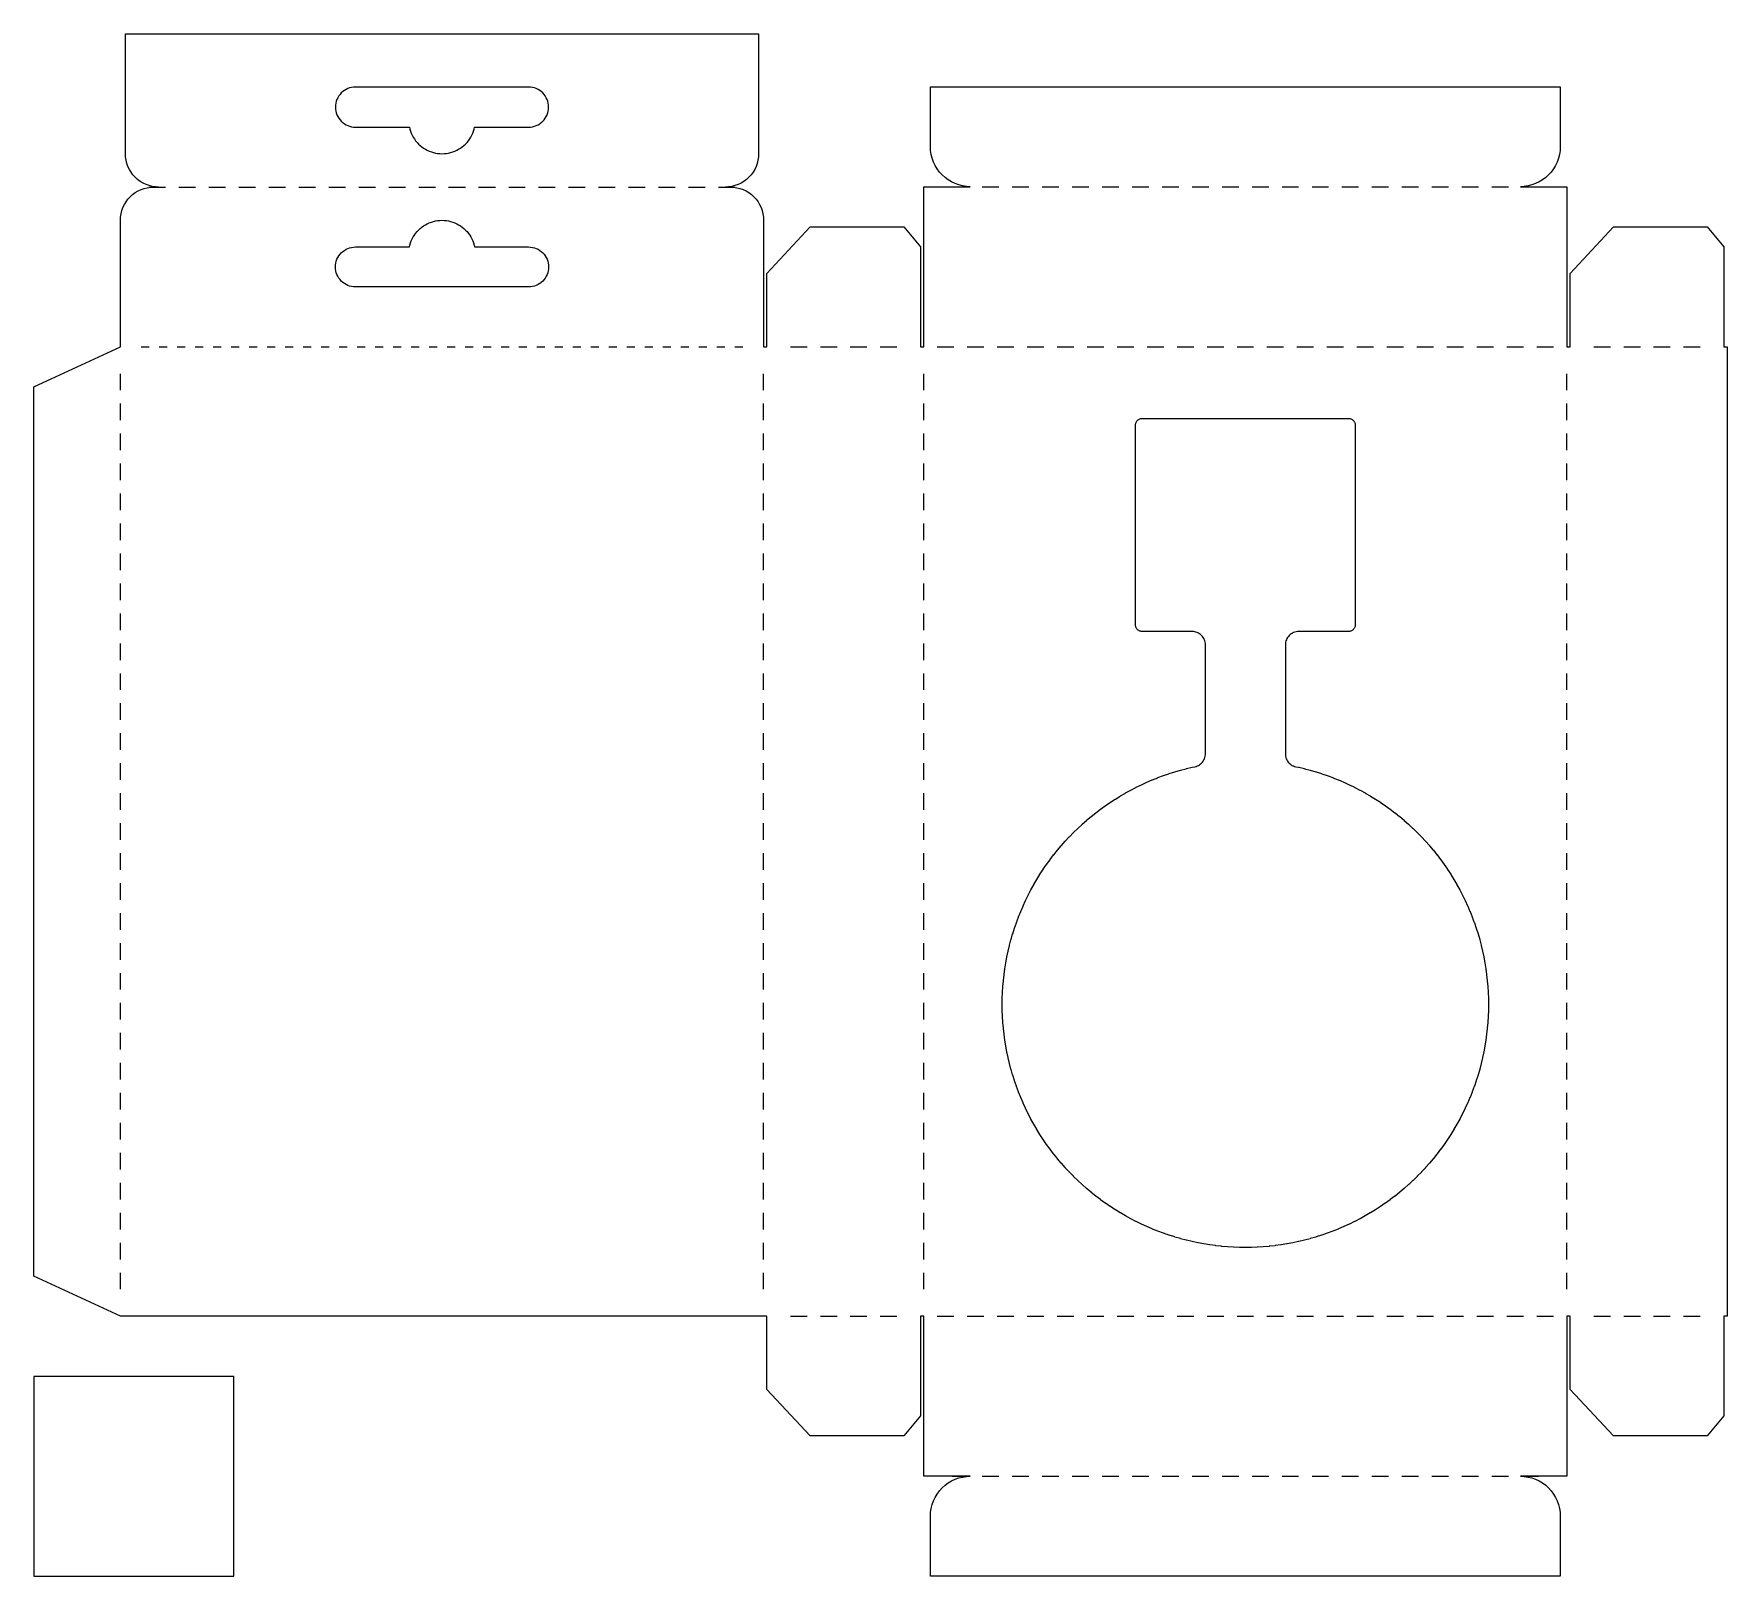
# Model space of a CAD drawing. Extents: x 0 to 254, y 0 to 578.
# Drawn here: x 0 to 254.2, y 0 to 231.6 of the extents above; entities that cross this region are included whole.
import ezdxf

# ---------------------------------------------------------------- set-up
doc = ezdxf.new("R2010")
doc.units = 0
for name, color, linetype in [('FALZ_BERG_PERFO', 1, 'Continuous'), ('FALZ_TAL_PERFO', 1, 'Continuous'), ('KONTROLLE_30MM', 7, 'Continuous'), ('SCHNEIDEN', 1, 'Continuous')]:
    doc.layers.add(name, color=color, linetype=linetype)

msp = doc.modelspace()

# ---------------------------------------------------------------- linework, layer by layer
at = {"layer": 'FALZ_BERG_PERFO', "color": 1}
for points in [[(17.27, 208.6), (19.77, 208.6)], [(21.77, 208.6), (24.27, 208.6)], [(26.27, 208.6), (28.77, 208.6)], [(30.77, 208.6), (33.27, 208.6)], [(35.27, 208.6), (37.78, 208.6)], [(39.77, 208.6), (42.28, 208.6)], [(44.27, 208.6), (46.77, 208.6)], [(48.77, 208.6), (51.27, 208.6)], [(53.27, 208.6), (55.77, 208.6)], [(57.77, 208.6), (60.27, 208.6)], [(62.27, 208.6), (64.78, 208.6)], [(66.77, 208.6), (69.28, 208.6)], [(71.28, 208.6), (73.78, 208.6)], [(75.78, 208.6), (78.28, 208.6)], [(80.28, 208.6), (82.78, 208.6)], [(84.78, 208.6), (87.28, 208.6)], [(89.28, 208.6), (91.78, 208.6)], [(93.78, 208.6), (96.28, 208.6)], [(98.28, 208.6), (100.78, 208.6)], [(102.78, 208.6), (105.28, 208.6)], [(137.88, 208.65), (140.38, 208.65)], [(142.38, 208.65), (144.88, 208.65)], [(146.88, 208.65), (149.38, 208.65)], [(151.38, 208.65), (153.88, 208.65)], [(155.88, 208.65), (158.38, 208.65)], [(160.38, 208.65), (162.88, 208.65)], [(164.88, 208.65), (167.38, 208.65)], [(169.38, 208.65), (171.88, 208.65)], [(173.88, 208.65), (176.38, 208.65)], [(178.38, 208.65), (180.88, 208.65)], [(182.88, 208.65), (185.38, 208.65)], [(187.38, 208.65), (189.87, 208.65)], [(191.88, 208.65), (194.38, 208.65)], [(196.38, 208.65), (198.88, 208.65)], [(200.88, 208.65), (203.38, 208.65)], [(205.38, 208.65), (207.88, 208.65)], [(209.88, 208.65), (212.38, 208.65)], [(214.38, 208.65), (216.88, 208.65)], [(218.88, 208.65), (221.38, 208.65)], [(223.38, 208.65), (225.88, 208.65)], [(113.57, 184.6), (116.07, 184.6)], [(118.07, 184.6), (120.57, 184.6)], [(122.57, 184.6), (125.07, 184.6)], [(127.07, 184.6), (129.57, 184.6)], [(135.62, 184.6), (138.12, 184.6)], [(140.12, 184.6), (142.62, 184.6)], [(144.62, 184.6), (147.12, 184.6)], [(149.12, 184.6), (151.62, 184.6)], [(153.62, 184.6), (156.12, 184.6)], [(158.12, 184.6), (160.62, 184.6)], [(162.62, 184.6), (165.12, 184.6)], [(167.12, 184.6), (169.62, 184.6)], [(171.62, 184.6), (174.12, 184.6)], [(176.12, 184.6), (178.62, 184.6)], [(180.62, 184.6), (183.12, 184.6)], [(185.12, 184.6), (187.62, 184.6)], [(189.62, 184.6), (192.12, 184.6)], [(194.12, 184.6), (196.62, 184.6)], [(198.62, 184.6), (201.12, 184.6)], [(203.12, 184.6), (205.62, 184.6)], [(207.62, 184.6), (210.12, 184.6)], [(212.12, 184.6), (214.62, 184.6)], [(216.62, 184.6), (219.12, 184.6)], [(221.12, 184.6), (223.62, 184.6)], [(225.62, 184.6), (228.12, 184.6)], [(234.17, 184.6), (236.67, 184.6)], [(238.67, 184.6), (241.17, 184.6)], [(243.17, 184.6), (245.67, 184.6)], [(247.67, 184.6), (250.17, 184.6)], [(13, 178.07), (13, 180.57)], [(109.55, 178.07), (109.55, 180.57)], [(133.6, 178.07), (133.6, 180.57)], [(230.15, 178.07), (230.15, 180.57)], [(13, 173.57), (13, 176.07)], [(109.55, 173.57), (109.55, 176.07)], [(133.6, 173.57), (133.6, 176.07)], [(230.15, 173.57), (230.15, 176.07)], [(13, 169.07), (13, 171.57)], [(109.55, 169.07), (109.55, 171.57)], [(133.6, 169.07), (133.6, 171.57)], [(230.15, 169.07), (230.15, 171.57)], [(13, 164.57), (13, 167.07)], [(109.55, 164.57), (109.55, 167.07)], [(133.6, 164.57), (133.6, 167.07)], [(230.15, 164.57), (230.15, 167.07)], [(13, 160.07), (13, 162.57)], [(109.55, 160.07), (109.55, 162.57)], [(133.6, 160.07), (133.6, 162.57)], [(230.15, 160.07), (230.15, 162.57)], [(13, 155.57), (13, 158.07)], [(109.55, 155.57), (109.55, 158.07)], [(133.6, 155.57), (133.6, 158.07)], [(230.15, 155.57), (230.15, 158.07)], [(13, 151.07), (13, 153.57)], [(109.55, 151.07), (109.55, 153.57)], [(133.6, 151.07), (133.6, 153.57)], [(230.15, 151.07), (230.15, 153.57)], [(13, 146.57), (13, 149.07)], [(109.55, 146.57), (109.55, 149.07)], [(133.6, 146.57), (133.6, 149.07)], [(230.15, 146.57), (230.15, 149.07)], [(13, 142.07), (13, 144.57)], [(109.55, 142.07), (109.55, 144.57)], [(133.6, 142.07), (133.6, 144.57)], [(230.15, 142.07), (230.15, 144.57)], [(13, 137.57), (13, 140.07)], [(109.55, 137.57), (109.55, 140.07)], [(133.6, 137.57), (133.6, 140.07)], [(230.15, 137.57), (230.15, 140.07)], [(13, 133.07), (13, 135.57)], [(109.55, 133.07), (109.55, 135.57)], [(133.6, 133.07), (133.6, 135.57)], [(230.15, 133.07), (230.15, 135.57)], [(13, 128.57), (13, 131.07)], [(109.55, 128.57), (109.55, 131.07)], [(133.6, 128.57), (133.6, 131.07)], [(230.15, 128.57), (230.15, 131.07)], [(13, 124.07), (13, 126.57)], [(109.55, 124.07), (109.55, 126.57)], [(133.6, 124.07), (133.6, 126.57)], [(230.15, 124.07), (230.15, 126.57)], [(13, 119.57), (13, 122.07)], [(109.55, 119.57), (109.55, 122.07)], [(133.6, 119.57), (133.6, 122.07)], [(230.15, 119.57), (230.15, 122.07)], [(13, 115.07), (13, 117.57)], [(109.55, 115.07), (109.55, 117.57)], [(133.6, 115.07), (133.6, 117.57)], [(230.15, 115.07), (230.15, 117.57)], [(13, 110.57), (13, 113.07)], [(109.55, 110.57), (109.55, 113.07)], [(133.6, 110.57), (133.6, 113.07)], [(230.15, 110.57), (230.15, 113.07)], [(13, 106.07), (13, 108.57)], [(109.55, 106.07), (109.55, 108.57)], [(133.6, 106.07), (133.6, 108.57)], [(230.15, 106.07), (230.15, 108.57)], [(13, 101.57), (13, 104.07)], [(109.55, 101.57), (109.55, 104.07)], [(133.6, 101.57), (133.6, 104.07)], [(230.15, 101.57), (230.15, 104.07)], [(13, 97.07), (13, 99.57)], [(109.55, 97.07), (109.55, 99.57)], [(133.6, 97.07), (133.6, 99.57)], [(230.15, 97.07), (230.15, 99.57)], [(13, 92.57), (13, 95.07)], [(109.55, 92.57), (109.55, 95.07)], [(133.6, 92.57), (133.6, 95.07)], [(230.15, 92.57), (230.15, 95.07)], [(13, 88.07), (13, 90.57)], [(109.55, 88.07), (109.55, 90.57)], [(133.6, 88.07), (133.6, 90.57)], [(230.15, 88.07), (230.15, 90.57)], [(13, 83.57), (13, 86.07)], [(109.55, 83.57), (109.55, 86.07)], [(133.6, 83.57), (133.6, 86.07)], [(230.15, 83.57), (230.15, 86.07)], [(13, 79.07), (13, 81.57)], [(109.55, 79.07), (109.55, 81.57)], [(133.6, 79.07), (133.6, 81.57)], [(230.15, 79.07), (230.15, 81.57)], [(13, 74.57), (13, 77.07)], [(109.55, 74.57), (109.55, 77.07)], [(133.6, 74.57), (133.6, 77.07)], [(230.15, 74.57), (230.15, 77.07)], [(13, 70.07), (13, 72.57)], [(109.55, 70.07), (109.55, 72.57)], [(133.6, 70.07), (133.6, 72.57)], [(230.15, 70.07), (230.15, 72.57)], [(13, 65.57), (13, 68.07)], [(109.55, 65.57), (109.55, 68.07)], [(133.6, 65.57), (133.6, 68.07)], [(230.15, 65.57), (230.15, 68.07)], [(13, 61.07), (13, 63.57)], [(109.55, 61.07), (109.55, 63.57)], [(133.6, 61.07), (133.6, 63.57)], [(230.15, 61.07), (230.15, 63.57)], [(13, 56.57), (13, 59.07)], [(109.55, 56.57), (109.55, 59.07)], [(133.6, 56.57), (133.6, 59.07)], [(230.15, 56.57), (230.15, 59.07)], [(13, 52.07), (13, 54.57)], [(109.55, 52.07), (109.55, 54.57)], [(133.6, 52.07), (133.6, 54.57)], [(230.15, 52.07), (230.15, 54.57)], [(13, 47.57), (13, 50.07)], [(109.55, 47.57), (109.55, 50.07)], [(133.6, 47.57), (133.6, 50.07)], [(230.15, 47.57), (230.15, 50.07)], [(13, 43.07), (13, 45.57)], [(109.55, 43.07), (109.55, 45.57)], [(133.6, 43.07), (133.6, 45.57)], [(230.15, 43.07), (230.15, 45.57)], [(113.57, 39.05), (116.07, 39.05)], [(118.07, 39.05), (120.57, 39.05)], [(122.57, 39.05), (125.07, 39.05)], [(127.07, 39.05), (129.57, 39.05)], [(135.62, 39.05), (138.12, 39.05)], [(140.12, 39.05), (142.62, 39.05)], [(144.62, 39.05), (147.12, 39.05)], [(149.12, 39.05), (151.62, 39.05)], [(153.62, 39.05), (156.12, 39.05)], [(158.12, 39.05), (160.62, 39.05)], [(162.62, 39.05), (165.12, 39.05)], [(167.12, 39.05), (169.62, 39.05)], [(171.62, 39.05), (174.12, 39.05)], [(176.12, 39.05), (178.62, 39.05)], [(180.62, 39.05), (183.12, 39.05)], [(185.12, 39.05), (187.62, 39.05)], [(189.62, 39.05), (192.12, 39.05)], [(194.12, 39.05), (196.62, 39.05)], [(198.62, 39.05), (201.12, 39.05)], [(203.12, 39.05), (205.62, 39.05)], [(207.62, 39.05), (210.12, 39.05)], [(212.12, 39.05), (214.62, 39.05)], [(216.62, 39.05), (219.12, 39.05)], [(221.12, 39.05), (223.62, 39.05)], [(225.62, 39.05), (228.12, 39.05)], [(234.17, 39.05), (236.67, 39.05)], [(238.67, 39.05), (241.17, 39.05)], [(243.17, 39.05), (245.67, 39.05)], [(247.67, 39.05), (250.17, 39.05)], [(137.88, 15), (140.38, 15)], [(142.38, 15), (144.88, 15)], [(146.88, 15), (149.38, 15)], [(151.38, 15), (153.88, 15)], [(155.88, 15), (158.38, 15)], [(160.38, 15), (162.88, 15)], [(164.88, 15), (167.38, 15)], [(169.38, 15), (171.88, 15)], [(173.88, 15), (176.38, 15)], [(178.38, 15), (180.88, 15)], [(182.88, 15), (185.38, 15)], [(187.38, 15), (189.87, 15)], [(191.88, 15), (194.38, 15)], [(196.38, 15), (198.88, 15)], [(200.88, 15), (203.38, 15)], [(205.38, 15), (207.88, 15)], [(209.88, 15), (212.38, 15)], [(214.38, 15), (216.88, 15)], [(218.88, 15), (221.38, 15)], [(223.38, 15), (225.88, 15)]]:
    msp.add_lwpolyline(points, dxfattribs=at)
at = {"layer": 'FALZ_TAL_PERFO', "color": 1}
for points in [[(16.12, 184.6), (17.32, 184.6)], [(18.82, 184.6), (20.02, 184.6)], [(21.52, 184.6), (22.73, 184.6)], [(24.23, 184.6), (25.43, 184.6)], [(26.93, 184.6), (28.12, 184.6)], [(29.62, 184.6), (30.82, 184.6)], [(32.33, 184.6), (33.52, 184.6)], [(35.02, 184.6), (36.22, 184.6)], [(37.72, 184.6), (38.92, 184.6)], [(40.42, 184.6), (41.62, 184.6)], [(43.12, 184.6), (44.32, 184.6)], [(45.82, 184.6), (47.02, 184.6)], [(48.52, 184.6), (49.73, 184.6)], [(51.23, 184.6), (52.43, 184.6)], [(53.93, 184.6), (55.13, 184.6)], [(56.63, 184.6), (57.83, 184.6)], [(59.33, 184.6), (60.53, 184.6)], [(62.03, 184.6), (63.23, 184.6)], [(64.73, 184.6), (65.93, 184.6)], [(67.43, 184.6), (68.63, 184.6)], [(70.13, 184.6), (71.33, 184.6)], [(72.83, 184.6), (74.03, 184.6)], [(75.53, 184.6), (76.73, 184.6)], [(78.23, 184.6), (79.43, 184.6)], [(80.93, 184.6), (82.13, 184.6)], [(83.63, 184.6), (84.83, 184.6)], [(86.33, 184.6), (87.53, 184.6)], [(89.03, 184.6), (90.23, 184.6)], [(91.73, 184.6), (92.93, 184.6)], [(94.43, 184.6), (95.63, 184.6)], [(97.13, 184.6), (98.33, 184.6)], [(99.83, 184.6), (101.03, 184.6)], [(102.53, 184.6), (103.73, 184.6)], [(105.23, 184.6), (106.43, 184.6)]]:
    msp.add_lwpolyline(points, dxfattribs=at)
at = {"layer": 'KONTROLLE_30MM', "color": 7}
msp.add_lwpolyline([(30, 0), (30, 30), (0, 30), (0, 0)], close=True, dxfattribs=at)
at = {"layer": 'SCHNEIDEN', "color": 1}
for points in [[(0, 45.05), (0, 45.05), (0, 178.6), (0, 178.6), (0, 178.6), (13, 184.6), (13, 184.6), (13, 184.6), (13, 184.6), (13, 184.6), (13, 184.6), (13, 184.6), (13, 184.6), (13, 184.6), (13, 184.6), (13, 184.6), (13, 184.6), (13, 184.6), (13, 203.6), (13, 203.6), (13.02, 204.09), (13.02, 204.09), (13.1, 204.58), (13.1, 204.58), (13.22, 205.05), (13.22, 205.05), (13.38, 205.51), (13.38, 205.51), (13.59, 205.96), (13.59, 205.96), (13.84, 206.38), (13.84, 206.38), (14.13, 206.77), (14.13, 206.77), (14.46, 207.14), (14.46, 207.14), (14.83, 207.47), (14.83, 207.47), (15.22, 207.76), (15.22, 207.76), (15.64, 208.01), (15.64, 208.01), (16.09, 208.22), (16.09, 208.22), (16.55, 208.38), (16.55, 208.38), (17.02, 208.5), (17.02, 208.5), (17.51, 208.58), (17.51, 208.58), (18, 208.6), (18, 208.6), (18.71, 208.6), (18.71, 208.6), (18.71, 208.6), (18.71, 208.6), (18.71, 208.6), (18.71, 208.6), (18.71, 208.6), (18.71, 208.6), (18.71, 208.6), (18.71, 208.6), (18.71, 208.6), (18.71, 208.6), (18.71, 208.6), (18.71, 208.6), (18.71, 208.6), (18.71, 208.6), (18.71, 208.6), (18.71, 208.6), (18.71, 208.6), (18.71, 208.6), (18.71, 208.6), (18.71, 208.6), (18.71, 208.6), (18.71, 208.6), (18.71, 208.6), (18.71, 208.6), (18.71, 208.6), (18.71, 208.6), (18.71, 208.6), (18.71, 208.6), (18.71, 208.6), (18.71, 208.6), (18.71, 208.6), (18.26, 208.62), (18.26, 208.62), (17.77, 208.7), (17.77, 208.7), (17.3, 208.82), (17.3, 208.82), (16.84, 208.98), (16.84, 208.98), (16.39, 209.19), (16.39, 209.19), (15.97, 209.44), (15.97, 209.44), (15.58, 209.73), (15.58, 209.73), (15.21, 210.06), (15.21, 210.06), (14.88, 210.43), (14.88, 210.43), (14.59, 210.82), (14.59, 210.82), (14.34, 211.24), (14.34, 211.24), (14.13, 211.69), (14.13, 211.69), (13.97, 212.15), (13.97, 212.15), (13.85, 212.62), (13.85, 212.62), (13.77, 213.11), (13.77, 213.11), (13.75, 213.6), (13.75, 213.6), (13.75, 231.6), (13.75, 231.6), (13.75, 231.6), (108.8, 231.6), (108.8, 231.6), (108.8, 231.6), (108.8, 213.6), (108.8, 213.6), (108.78, 213.11), (108.78, 213.11), (108.7, 212.62), (108.7, 212.62), (108.58, 212.15), (108.58, 212.15), (108.42, 211.69), (108.42, 211.69), (108.21, 211.24), (108.21, 211.24), (107.96, 210.82), (107.96, 210.82), (107.67, 210.43), (107.67, 210.43), (107.34, 210.06), (107.34, 210.06), (106.97, 209.73), (106.97, 209.73), (106.58, 209.44), (106.58, 209.44), (106.16, 209.19), (106.16, 209.19), (105.71, 208.98), (105.71, 208.98), (105.25, 208.82), (105.25, 208.82), (104.78, 208.7), (104.78, 208.7), (104.29, 208.62), (104.29, 208.62), (103.84, 208.6), (103.84, 208.6), (103.84, 208.6), (103.84, 208.6), (103.84, 208.6), (103.84, 208.6), (103.84, 208.6), (103.84, 208.6), (103.84, 208.6), (103.84, 208.6), (103.84, 208.6), (103.84, 208.6), (103.84, 208.6), (103.84, 208.6), (103.84, 208.6), (103.84, 208.6), (103.84, 208.6), (103.84, 208.6), (103.84, 208.6), (103.84, 208.6), (103.84, 208.6), (103.84, 208.6), (103.84, 208.6), (103.84, 208.6), (103.84, 208.6), (103.84, 208.6), (103.84, 208.6), (103.84, 208.6), (103.84, 208.6), (103.84, 208.6), (103.84, 208.6), (103.84, 208.6), (103.84, 208.6), (104.55, 208.6), (104.55, 208.6), (105.04, 208.58), (105.04, 208.58), (105.53, 208.5), (105.53, 208.5), (106, 208.38), (106, 208.38), (106.46, 208.22), (106.46, 208.22), (106.91, 208.01), (106.91, 208.01), (107.33, 207.76), (107.33, 207.76), (107.72, 207.47), (107.72, 207.47), (108.09, 207.14), (108.09, 207.14), (108.42, 206.77), (108.42, 206.77), (108.71, 206.38), (108.71, 206.38), (108.96, 205.96), (108.96, 205.96), (109.17, 205.51), (109.17, 205.51), (109.33, 205.05), (109.33, 205.05), (109.45, 204.58), (109.45, 204.58), (109.53, 204.09), (109.53, 204.09), (109.55, 203.6), (109.55, 203.6), (109.55, 184.6), (109.55, 184.6), (109.55, 184.6), (109.55, 184.6), (109.55, 184.6), (109.55, 184.6), (109.55, 184.6), (109.55, 184.6), (109.55, 184.6), (109.55, 184.6), (109.55, 184.6), (109.55, 184.6), (109.55, 184.6), (109.55, 184.6), (109.55, 184.6), (109.55, 184.6), (109.55, 184.6), (110.05, 184.6), (110.05, 184.6), (110.05, 184.6), (110.05, 184.6), (110.05, 184.6), (110.05, 184.6), (110.05, 184.6), (110.05, 184.6), (110.05, 184.6), (110.05, 184.6), (110.05, 184.6), (110.05, 184.6), (110.05, 184.6), (110.05, 184.6), (110.05, 184.6), (110.05, 184.6), (110.05, 184.6), (110.05, 195.6), (110.05, 195.6), (110.05, 195.6), (116.55, 202.6), (116.55, 202.6), (116.55, 202.6), (130.6, 202.6), (130.6, 202.6), (130.6, 202.6), (133.1, 199.6), (133.1, 199.6), (133.1, 199.6), (133.1, 184.6), (133.1, 184.6), (133.1, 184.6), (133.1, 184.6), (133.1, 184.6), (133.1, 184.6), (133.1, 184.6), (133.1, 184.6), (133.1, 184.6), (133.1, 184.6), (133.1, 184.6), (133.1, 184.6), (133.1, 184.6), (133.1, 184.6), (133.1, 184.6), (133.1, 184.6), (133.1, 184.6), (133.6, 184.6), (133.6, 184.6), (133.6, 184.6), (133.6, 184.6), (133.6, 184.6), (133.6, 184.6), (133.6, 184.6), (133.6, 184.6), (133.6, 184.6), (133.6, 184.6), (133.6, 184.6), (133.6, 184.6), (133.6, 184.6), (133.6, 184.6), (133.6, 184.6), (133.6, 184.6), (133.6, 184.6), (133.6, 208.65), (133.6, 208.65), (133.6, 208.65), (140.56, 208.65), (140.56, 208.65), (140.56, 208.65), (140.56, 208.65), (140.56, 208.65), (140.56, 208.65), (140.56, 208.65), (140.56, 208.65), (140.56, 208.65), (140.56, 208.65), (140.56, 208.65), (140.56, 208.65), (140.56, 208.65), (140.56, 208.65), (140.56, 208.65), (140.56, 208.65), (140.56, 208.65), (140.56, 208.65), (140.56, 208.65), (140.56, 208.65), (140.56, 208.65), (140.56, 208.65), (140.56, 208.65), (140.56, 208.65), (140.56, 208.65), (140.56, 208.65), (140.56, 208.65), (140.56, 208.65), (140.56, 208.65), (140.56, 208.65), (140.56, 208.65), (140.56, 208.65), (140.56, 208.65), (140.01, 208.68), (140.01, 208.68), (139.43, 208.77), (139.43, 208.77), (138.86, 208.91), (138.86, 208.91), (138.3, 209.11), (138.3, 209.11), (137.77, 209.36), (137.77, 209.36), (137.27, 209.66), (137.27, 209.66), (136.79, 210.01), (136.79, 210.01), (136.36, 210.41), (136.36, 210.41), (135.96, 210.84), (135.96, 210.84), (135.61, 211.32), (135.61, 211.32), (135.31, 211.82), (135.31, 211.82), (135.06, 212.35), (135.06, 212.35), (134.86, 212.91), (134.86, 212.91), (134.72, 213.48), (134.72, 213.48), (134.63, 214.06), (134.63, 214.06), (134.6, 214.65), (134.6, 214.65), (134.6, 223.65), (134.6, 223.65), (134.6, 223.65), (229.15, 223.65), (229.15, 223.65), (229.15, 223.65), (229.15, 214.65), (229.15, 214.65), (229.12, 214.06), (229.12, 214.06), (229.03, 213.48), (229.03, 213.48), (228.89, 212.91), (228.89, 212.91), (228.69, 212.35), (228.69, 212.35), (228.44, 211.82), (228.44, 211.82), (228.14, 211.32), (228.14, 211.32), (227.79, 210.84), (227.79, 210.84), (227.39, 210.41), (227.39, 210.41), (226.96, 210.01), (226.96, 210.01), (226.48, 209.66), (226.48, 209.66), (225.98, 209.36), (225.98, 209.36), (225.45, 209.11), (225.45, 209.11), (224.89, 208.91), (224.89, 208.91), (224.32, 208.77), (224.32, 208.77), (223.74, 208.68), (223.74, 208.68), (223.19, 208.65), (223.19, 208.65), (223.19, 208.65), (223.19, 208.65), (223.19, 208.65), (223.19, 208.65), (223.19, 208.65), (223.19, 208.65), (223.19, 208.65), (223.19, 208.65), (223.19, 208.65), (223.19, 208.65), (223.19, 208.65), (223.19, 208.65), (223.19, 208.65), (223.19, 208.65), (223.19, 208.65), (223.19, 208.65), (223.19, 208.65), (223.19, 208.65), (223.19, 208.65), (223.19, 208.65), (223.19, 208.65), (223.19, 208.65), (223.19, 208.65), (223.19, 208.65), (223.19, 208.65), (223.19, 208.65), (223.19, 208.65), (223.19, 208.65), (223.19, 208.65), (223.19, 208.65), (223.19, 208.65), (230.15, 208.65), (230.15, 208.65), (230.15, 208.65), (230.15, 184.6), (230.15, 184.6), (230.15, 184.6), (230.15, 184.6), (230.15, 184.6), (230.15, 184.6), (230.15, 184.6), (230.15, 184.6), (230.15, 184.6), (230.15, 184.6), (230.15, 184.6), (230.15, 184.6), (230.15, 184.6), (230.15, 184.6), (230.15, 184.6), (230.15, 184.6), (230.15, 184.6), (230.65, 184.6), (230.65, 184.6), (230.65, 184.6), (230.65, 184.6), (230.65, 184.6), (230.65, 184.6), (230.65, 184.6), (230.65, 184.6), (230.65, 184.6), (230.65, 184.6), (230.65, 184.6), (230.65, 184.6), (230.65, 184.6), (230.65, 184.6), (230.65, 184.6), (230.65, 184.6), (230.65, 184.6), (230.65, 195.6), (230.65, 195.6), (230.65, 195.6), (237.15, 202.6), (237.15, 202.6), (237.15, 202.6), (251.2, 202.6), (251.2, 202.6), (251.2, 202.6), (253.7, 199.6), (253.7, 199.6), (253.7, 199.6), (253.7, 184.6), (253.7, 184.6), (253.7, 184.6), (253.7, 184.6), (253.7, 184.6), (253.7, 184.6), (253.7, 184.6), (253.7, 184.6), (253.7, 184.6), (253.7, 184.6), (253.7, 184.6), (253.7, 184.6), (253.7, 184.6), (253.7, 184.6), (253.7, 184.6), (253.7, 184.6), (253.7, 184.6), (254.2, 184.6), (254.2, 184.6), (254.2, 184.6), (254.2, 39.05), (254.2, 39.05), (254.2, 39.05), (253.7, 39.05), (253.7, 39.05), (253.7, 39.05), (253.7, 39.05), (253.7, 39.05), (253.7, 39.05), (253.7, 39.05), (253.7, 39.05), (253.7, 39.05), (253.7, 39.05), (253.7, 39.05), (253.7, 39.05), (253.7, 39.05), (253.7, 39.05), (253.7, 39.05), (253.7, 39.05), (253.7, 39.05), (253.7, 24.05), (253.7, 24.05), (253.7, 24.05), (251.2, 21.05), (251.2, 21.05), (251.2, 21.05), (237.15, 21.05), (237.15, 21.05), (237.15, 21.05), (230.65, 28.05), (230.65, 28.05), (230.65, 28.05), (230.65, 39.05), (230.65, 39.05), (230.65, 39.05), (230.65, 39.05), (230.65, 39.05), (230.65, 39.05), (230.65, 39.05), (230.65, 39.05), (230.65, 39.05), (230.65, 39.05), (230.65, 39.05), (230.65, 39.05), (230.65, 39.05), (230.65, 39.05), (230.65, 39.05), (230.65, 39.05), (230.65, 39.05), (230.15, 39.05), (230.15, 39.05), (230.15, 39.05), (230.15, 39.05), (230.15, 39.05), (230.15, 39.05), (230.15, 39.05), (230.15, 39.05), (230.15, 39.05), (230.15, 39.05), (230.15, 39.05), (230.15, 39.05), (230.15, 39.05), (230.15, 39.05), (230.15, 39.05), (230.15, 39.05), (230.15, 39.05), (230.15, 15), (230.15, 15), (230.15, 15), (223.19, 15), (223.19, 15), (223.19, 15), (223.19, 15), (223.19, 15), (223.19, 15), (223.19, 15), (223.19, 15), (223.19, 15), (223.19, 15), (223.19, 15), (223.19, 15), (223.19, 15), (223.19, 15), (223.19, 15), (223.19, 15), (223.19, 15), (223.19, 15), (223.19, 15), (223.19, 15), (223.19, 15), (223.19, 15), (223.19, 15), (223.19, 15), (223.19, 15), (223.19, 15), (223.19, 15), (223.19, 15), (223.19, 15), (223.19, 15), (223.19, 15), (223.19, 15), (223.19, 15), (223.74, 14.97), (223.74, 14.97), (224.32, 14.88), (224.32, 14.88), (224.89, 14.74), (224.89, 14.74), (225.45, 14.54), (225.45, 14.54), (225.98, 14.29), (225.98, 14.29), (226.48, 13.99), (226.48, 13.99), (226.96, 13.64), (226.96, 13.64), (227.39, 13.24), (227.39, 13.24), (227.79, 12.81), (227.79, 12.81), (228.14, 12.33), (228.14, 12.33), (228.44, 11.83), (228.44, 11.83), (228.69, 11.3), (228.69, 11.3), (228.89, 10.74), (228.89, 10.74), (229.03, 10.17), (229.03, 10.17), (229.12, 9.59), (229.12, 9.59), (229.15, 9), (229.15, 9), (229.15, 0), (229.15, 0), (229.15, 0), (134.6, 0), (134.6, 0), (134.6, 0), (134.6, 9), (134.6, 9), (134.63, 9.59), (134.63, 9.59), (134.72, 10.17), (134.72, 10.17), (134.86, 10.74), (134.86, 10.74), (135.06, 11.3), (135.06, 11.3), (135.31, 11.83), (135.31, 11.83), (135.61, 12.33), (135.61, 12.33), (135.96, 12.81), (135.96, 12.81), (136.36, 13.24), (136.36, 13.24), (136.79, 13.64), (136.79, 13.64), (137.27, 13.99), (137.27, 13.99), (137.77, 14.29), (137.77, 14.29), (138.3, 14.54), (138.3, 14.54), (138.86, 14.74), (138.86, 14.74), (139.43, 14.88), (139.43, 14.88), (140.01, 14.97), (140.01, 14.97), (140.56, 15), (140.56, 15), (140.56, 15), (140.56, 15), (140.56, 15), (140.56, 15), (140.56, 15), (140.56, 15), (140.56, 15), (140.56, 15), (140.56, 15), (140.56, 15), (140.56, 15), (140.56, 15), (140.56, 15), (140.56, 15), (140.56, 15), (140.56, 15), (140.56, 15), (140.56, 15), (140.56, 15), (140.56, 15), (140.56, 15), (140.56, 15), (140.56, 15), (140.56, 15), (140.56, 15), (140.56, 15), (140.56, 15), (140.56, 15), (140.56, 15), (140.56, 15), (140.56, 15), (133.6, 15), (133.6, 15), (133.6, 15), (133.6, 39.05), (133.6, 39.05), (133.6, 39.05), (133.6, 39.05), (133.6, 39.05), (133.6, 39.05), (133.6, 39.05), (133.6, 39.05), (133.6, 39.05), (133.6, 39.05), (133.6, 39.05), (133.6, 39.05), (133.6, 39.05), (133.6, 39.05), (133.6, 39.05), (133.6, 39.05), (133.6, 39.05), (133.1, 39.05), (133.1, 39.05), (133.1, 39.05), (133.1, 39.05), (133.1, 39.05), (133.1, 39.05), (133.1, 39.05), (133.1, 39.05), (133.1, 39.05), (133.1, 39.05), (133.1, 39.05), (133.1, 39.05), (133.1, 39.05), (133.1, 39.05), (133.1, 39.05), (133.1, 39.05), (133.1, 39.05), (133.1, 24.05), (133.1, 24.05), (133.1, 24.05), (130.6, 21.05), (130.6, 21.05), (130.6, 21.05), (116.55, 21.05), (116.55, 21.05), (116.55, 21.05), (110.05, 28.05), (110.05, 28.05), (110.05, 28.05), (110.05, 39.05), (110.05, 39.05), (110.05, 39.05), (110.05, 39.05), (110.05, 39.05), (110.05, 39.05), (110.05, 39.05), (110.05, 39.05), (110.05, 39.05), (110.05, 39.05), (110.05, 39.05), (110.05, 39.05), (110.05, 39.05), (110.05, 39.05), (110.05, 39.05), (110.05, 39.05), (110.05, 39.05), (13, 39.05), (13, 39.05), (13, 39.05), (13, 39.05), (0, 45.05)], [(74.57, 217.61), (74.86, 217.66), (75.15, 217.73), (75.42, 217.83), (75.69, 217.95), (75.94, 218.11), (76.18, 218.28), (76.4, 218.48), (76.59, 218.7), (76.77, 218.93), (76.92, 219.19), (77.05, 219.45), (77.15, 219.73), (77.22, 220.01), (77.26, 220.31), (77.28, 220.6), (77.26, 220.89), (77.22, 221.19), (77.15, 221.47), (77.05, 221.75), (76.92, 222.01), (76.77, 222.27), (76.59, 222.5), (76.4, 222.72), (76.18, 222.92), (75.94, 223.09), (75.69, 223.25), (75.42, 223.37), (75.15, 223.47), (74.86, 223.54), (74.57, 223.59), (74.28, 223.6), (61.27, 223.6), (48.27, 223.6), (47.98, 223.59), (47.69, 223.54), (47.4, 223.47), (47.13, 223.37), (46.86, 223.25), (46.61, 223.09), (46.37, 222.92), (46.15, 222.72), (45.96, 222.5), (45.78, 222.27), (45.63, 222.01), (45.5, 221.75), (45.4, 221.47), (45.33, 221.19), (45.29, 220.89), (45.27, 220.6), (45.29, 220.31), (45.33, 220.01), (45.4, 219.73), (45.5, 219.45), (45.63, 219.19), (45.78, 218.93), (45.96, 218.7), (46.15, 218.48), (46.37, 218.28), (46.61, 218.11), (46.86, 217.95), (47.13, 217.83), (47.4, 217.73), (47.69, 217.66), (47.98, 217.61), (48.27, 217.6), (56.38, 217.6), (56.45, 217.31), (56.54, 216.99), (56.66, 216.69), (56.79, 216.39), (56.94, 216.1), (57.12, 215.82), (57.31, 215.56), (57.52, 215.3), (57.74, 215.06), (57.98, 214.84), (58.23, 214.63), (58.5, 214.44), (58.77, 214.27), (59.06, 214.12), (59.36, 213.98), (59.67, 213.87), (59.98, 213.77), (60.3, 213.7), (60.62, 213.64), (60.95, 213.61), (61.27, 213.6), (61.6, 213.61), (61.93, 213.64), (62.25, 213.7), (62.57, 213.77), (62.88, 213.87), (63.19, 213.98), (63.49, 214.12), (63.77, 214.27), (64.05, 214.44), (64.32, 214.63), (64.57, 214.84), (64.81, 215.06), (65.03, 215.3), (65.24, 215.56), (65.43, 215.82), (65.61, 216.1), (65.76, 216.39), (65.89, 216.69), (66.01, 216.99), (66.1, 217.31), (66.17, 217.6), (74.28, 217.6)], [(74.57, 199.59), (74.86, 199.54), (75.15, 199.47), (75.42, 199.37), (75.69, 199.25), (75.94, 199.09), (76.18, 198.92), (76.4, 198.72), (76.59, 198.5), (76.77, 198.27), (76.92, 198.01), (77.05, 197.75), (77.15, 197.47), (77.22, 197.19), (77.26, 196.89), (77.28, 196.6), (77.26, 196.31), (77.22, 196.01), (77.15, 195.73), (77.05, 195.45), (76.92, 195.19), (76.77, 194.93), (76.59, 194.7), (76.4, 194.48), (76.18, 194.28), (75.94, 194.11), (75.69, 193.95), (75.42, 193.83), (75.15, 193.73), (74.86, 193.66), (74.57, 193.61), (74.28, 193.6), (61.27, 193.6), (48.27, 193.6), (47.98, 193.61), (47.69, 193.66), (47.4, 193.73), (47.13, 193.83), (46.86, 193.95), (46.61, 194.11), (46.37, 194.28), (46.15, 194.48), (45.96, 194.7), (45.78, 194.93), (45.63, 195.19), (45.5, 195.45), (45.4, 195.73), (45.33, 196.01), (45.29, 196.31), (45.27, 196.6), (45.29, 196.89), (45.33, 197.19), (45.4, 197.47), (45.5, 197.75), (45.63, 198.01), (45.78, 198.27), (45.96, 198.5), (46.15, 198.72), (46.37, 198.92), (46.61, 199.09), (46.86, 199.25), (47.13, 199.37), (47.4, 199.47), (47.69, 199.54), (47.98, 199.59), (48.27, 199.6), (56.38, 199.6), (56.45, 199.89), (56.54, 200.21), (56.66, 200.51), (56.79, 200.81), (56.94, 201.1), (57.12, 201.38), (57.31, 201.64), (57.52, 201.9), (57.74, 202.14), (57.98, 202.36), (58.23, 202.57), (58.5, 202.76), (58.77, 202.93), (59.06, 203.08), (59.36, 203.22), (59.67, 203.33), (59.98, 203.43), (60.3, 203.5), (60.62, 203.56), (60.95, 203.59), (61.27, 203.6), (61.6, 203.59), (61.93, 203.56), (62.25, 203.5), (62.57, 203.43), (62.88, 203.33), (63.19, 203.22), (63.49, 203.08), (63.77, 202.93), (64.05, 202.76), (64.32, 202.57), (64.57, 202.36), (64.81, 202.14), (65.03, 201.9), (65.24, 201.64), (65.43, 201.38), (65.61, 201.1), (65.76, 200.81), (65.89, 200.51), (66.01, 200.21), (66.1, 199.89), (66.17, 199.6), (74.28, 199.6)], [(174.29, 121.55), (174.48, 121.6), (174.66, 121.67), (174.83, 121.75), (175, 121.85), (175.16, 121.97), (175.3, 122.1), (175.43, 122.25), (175.54, 122.4), (175.64, 122.57), (175.73, 122.75), (175.79, 122.93), (175.84, 123.12), (175.87, 123.31), (175.88, 123.51), (175.88, 139.85), (175.87, 140.05), (175.84, 140.24), (175.79, 140.43), (175.72, 140.62), (175.64, 140.79), (175.54, 140.96), (175.42, 141.12), (175.29, 141.26), (175.14, 141.4), (174.99, 141.51), (174.82, 141.61), (174.64, 141.7), (174.46, 141.76), (174.27, 141.81), (174.07, 141.84), (173.88, 141.85), (166.4, 141.85), (166.35, 141.85), (166.33, 141.85), (166.23, 141.86), (166.13, 141.88), (166.04, 141.91), (165.95, 141.95), (165.86, 141.99), (165.78, 142.05), (165.7, 142.11), (165.63, 142.18), (165.57, 142.26), (165.52, 142.34), (165.47, 142.42), (165.43, 142.51), (165.41, 142.61), (165.39, 142.7), (165.38, 142.8), (165.38, 142.83), (165.37, 142.87), (165.37, 172.83), (165.38, 172.87), (165.38, 172.9), (165.39, 173), (165.41, 173.09), (165.43, 173.19), (165.47, 173.28), (165.52, 173.36), (165.57, 173.44), (165.63, 173.52), (165.7, 173.59), (165.78, 173.65), (165.86, 173.71), (165.95, 173.75), (166.04, 173.79), (166.13, 173.82), (166.23, 173.84), (166.33, 173.85), (166.35, 173.85), (166.4, 173.85), (197.35, 173.85), (197.4, 173.85), (197.42, 173.85), (197.52, 173.84), (197.62, 173.82), (197.71, 173.79), (197.8, 173.75), (197.89, 173.71), (197.97, 173.65), (198.05, 173.59), (198.12, 173.52), (198.18, 173.44), (198.23, 173.36), (198.28, 173.28), (198.32, 173.19), (198.34, 173.09), (198.36, 173), (198.37, 172.9), (198.37, 172.87), (198.38, 172.83), (198.38, 142.87), (198.37, 142.83), (198.37, 142.8), (198.36, 142.7), (198.34, 142.61), (198.32, 142.51), (198.28, 142.42), (198.23, 142.34), (198.18, 142.26), (198.12, 142.18), (198.05, 142.11), (197.97, 142.05), (197.89, 141.99), (197.8, 141.95), (197.71, 141.91), (197.62, 141.88), (197.52, 141.86), (197.42, 141.85), (197.4, 141.85), (197.35, 141.85), (189.87, 141.85), (189.68, 141.84), (189.48, 141.81), (189.29, 141.76), (189.11, 141.7), (188.93, 141.61), (188.76, 141.51), (188.61, 141.4), (188.46, 141.26), (188.33, 141.12), (188.21, 140.96), (188.11, 140.79), (188.03, 140.62), (187.96, 140.43), (187.91, 140.24), (187.88, 140.05), (187.88, 139.85), (187.88, 123.51), (187.88, 123.31), (187.91, 123.12), (187.96, 122.93), (188.02, 122.75), (188.11, 122.57), (188.21, 122.4), (188.32, 122.25), (188.45, 122.1), (188.59, 121.97), (188.75, 121.85), (188.92, 121.75), (189.09, 121.67), (189.27, 121.6), (189.46, 121.55), (189.86, 121.47), (189.88, 121.46), (190.73, 121.26), (190.76, 121.25), (191.6, 121.03), (191.62, 121.02), (192.46, 120.78), (192.48, 120.77), (193.31, 120.51), (193.34, 120.5), (194.16, 120.22), (194.18, 120.21), (195, 119.91), (195.02, 119.9), (195.83, 119.58), (195.85, 119.57), (196.66, 119.22), (196.68, 119.21), (197.47, 118.85), (197.49, 118.84), (198.27, 118.46), (198.3, 118.45), (199.07, 118.05), (199.09, 118.03), (199.86, 117.61), (199.88, 117.6), (200.63, 117.16), (200.65, 117.15), (201.39, 116.69), (201.41, 116.68), (202.14, 116.21), (202.16, 116.19), (202.88, 115.7), (202.9, 115.68), (203.61, 115.17), (203.63, 115.16), (204.32, 114.63), (204.34, 114.62), (205.02, 114.07), (205.04, 114.06), (205.71, 113.5), (205.73, 113.48), (206.38, 112.9), (206.4, 112.89), (207.03, 112.29), (207.05, 112.28), (207.68, 111.67), (207.69, 111.65), (208.3, 111.03), (208.32, 111.01), (208.91, 110.37), (208.93, 110.35), (209.5, 109.7), (209.52, 109.68), (210.08, 109.01), (210.1, 109), (210.64, 108.32), (210.66, 108.3), (211.18, 107.6), (211.2, 107.58), (211.71, 106.88), (211.72, 106.86), (212.22, 106.14), (212.23, 106.12), (212.71, 105.39), (212.72, 105.37), (213.18, 104.63), (213.19, 104.6), (213.63, 103.85), (213.64, 103.83), (214.06, 103.07), (214.07, 103.05), (214.47, 102.27), (214.48, 102.25), (214.87, 101.47), (214.88, 101.44), (215.24, 100.65), (215.25, 100.63), (215.59, 99.83), (215.6, 99.81), (215.92, 99), (215.93, 98.97), (216.24, 98.16), (216.25, 98.13), (216.53, 97.31), (216.54, 97.29), (216.8, 96.46), (216.81, 96.43), (217.05, 95.6), (217.06, 95.57), (217.28, 94.73), (217.28, 94.71), (217.49, 93.86), (217.49, 93.84), (217.67, 92.98), (217.68, 92.96), (217.84, 92.1), (217.84, 92.08), (217.98, 91.22), (217.98, 91.19), (218.1, 90.33), (218.1, 90.31), (218.2, 89.44), (218.2, 89.42), (218.28, 88.55), (218.28, 88.52), (218.33, 87.65), (218.33, 87.63), (218.36, 86.76), (218.36, 86.73), (218.37, 85.86), (218.37, 85.84), (218.36, 84.97), (218.36, 84.94), (218.33, 84.07), (218.33, 84.05), (218.28, 83.18), (218.28, 83.15), (218.2, 82.28), (218.2, 82.26), (218.1, 81.39), (218.1, 81.37), (217.98, 80.51), (217.98, 80.48), (217.84, 79.62), (217.84, 79.6), (217.68, 78.74), (217.67, 78.72), (217.49, 77.86), (217.49, 77.84), (217.28, 76.99), (217.28, 76.97), (217.06, 76.13), (217.05, 76.1), (216.81, 75.27), (216.8, 75.24), (216.54, 74.41), (216.53, 74.39), (216.25, 73.57), (216.24, 73.54), (215.93, 72.73), (215.92, 72.7), (215.6, 71.89), (215.59, 71.87), (215.25, 71.07), (215.24, 71.05), (214.88, 70.26), (214.87, 70.23), (214.48, 69.45), (214.47, 69.43), (214.07, 68.65), (214.06, 68.63), (213.64, 67.87), (213.63, 67.85), (213.19, 67.1), (213.18, 67.07), (212.72, 66.33), (212.71, 66.31), (212.23, 65.58), (212.22, 65.56), (211.72, 64.84), (211.71, 64.82), (211.2, 64.12), (211.18, 64.1), (210.66, 63.4), (210.64, 63.38), (210.1, 62.7), (210.08, 62.69), (209.52, 62.02), (209.5, 62), (208.93, 61.35), (208.91, 61.33), (208.32, 60.69), (208.3, 60.67), (207.69, 60.05), (207.68, 60.03), (207.05, 59.42), (207.03, 59.41), (206.4, 58.81), (206.38, 58.8), (205.73, 58.22), (205.71, 58.2), (205.04, 57.64), (205.02, 57.63), (204.34, 57.08), (204.32, 57.07), (203.63, 56.54), (203.61, 56.53), (202.9, 56.02), (202.88, 56), (202.16, 55.51), (202.14, 55.49), (201.41, 55.02), (201.39, 55.01), (200.65, 54.55), (200.63, 54.54), (199.88, 54.1), (199.86, 54.09), (199.09, 53.67), (199.07, 53.65), (198.3, 53.25), (198.27, 53.24), (197.49, 52.86), (197.47, 52.85), (196.68, 52.49), (196.66, 52.48), (195.85, 52.13), (195.83, 52.12), (195.02, 51.8), (195, 51.79), (194.18, 51.49), (194.16, 51.48), (193.34, 51.2), (193.31, 51.19), (192.48, 50.93), (192.46, 50.92), (191.62, 50.68), (191.6, 50.67), (190.76, 50.45), (190.73, 50.44), (189.88, 50.24), (189.86, 50.23), (189.01, 50.05), (188.98, 50.05), (188.13, 49.89), (188.1, 49.89), (187.24, 49.75), (187.22, 49.74), (186.36, 49.63), (186.33, 49.62), (185.46, 49.53), (185.44, 49.52), (184.57, 49.45), (184.55, 49.45), (183.68, 49.39), (183.65, 49.39), (182.78, 49.36), (182.76, 49.36), (181.89, 49.35), (181.86, 49.35), (180.99, 49.36), (180.97, 49.36), (180.1, 49.39), (180.07, 49.39), (179.2, 49.45), (179.18, 49.45), (178.31, 49.52), (178.29, 49.53), (177.42, 49.62), (177.39, 49.63), (176.53, 49.74), (176.51, 49.75), (175.65, 49.89), (175.62, 49.89), (174.77, 50.05), (174.74, 50.05), (173.89, 50.23), (173.87, 50.24), (173.02, 50.44), (172.99, 50.45), (172.15, 50.67), (172.13, 50.68), (171.29, 50.92), (171.27, 50.93), (170.44, 51.19), (170.41, 51.2), (169.59, 51.48), (169.57, 51.49), (168.75, 51.79), (168.73, 51.8), (167.92, 52.12), (167.9, 52.13), (167.09, 52.48), (167.07, 52.49), (166.28, 52.85), (166.26, 52.86), (165.48, 53.24), (165.45, 53.25), (164.68, 53.65), (164.66, 53.67), (163.89, 54.09), (163.87, 54.1), (163.12, 54.54), (163.1, 54.55), (162.36, 55.01), (162.34, 55.02), (161.61, 55.49), (161.59, 55.51), (160.87, 56), (160.85, 56.02), (160.14, 56.53), (160.12, 56.54), (159.43, 57.07), (159.41, 57.08), (158.73, 57.63), (158.71, 57.64), (158.04, 58.2), (158.02, 58.22), (157.37, 58.8), (157.35, 58.81), (156.72, 59.41), (156.7, 59.42), (156.07, 60.03), (156.06, 60.05), (155.45, 60.67), (155.43, 60.69), (154.84, 61.33), (154.82, 61.35), (154.25, 62), (154.23, 62.02), (153.67, 62.69), (153.65, 62.7), (153.11, 63.38), (153.09, 63.4), (152.57, 64.1), (152.55, 64.12), (152.04, 64.82), (152.03, 64.84), (151.53, 65.56), (151.52, 65.58), (151.04, 66.31), (151.03, 66.33), (150.57, 67.07), (150.56, 67.1), (150.12, 67.85), (150.11, 67.87), (149.69, 68.63), (149.68, 68.65), (149.28, 69.43), (149.27, 69.45), (148.88, 70.23), (148.87, 70.26), (148.51, 71.05), (148.5, 71.07), (148.16, 71.87), (148.15, 71.89), (147.83, 72.7), (147.82, 72.73), (147.51, 73.54), (147.5, 73.57), (147.22, 74.39), (147.21, 74.41), (146.95, 75.24), (146.94, 75.27), (146.7, 76.1), (146.69, 76.13), (146.47, 76.97), (146.47, 76.99), (146.26, 77.84), (146.26, 77.86), (146.08, 78.72), (146.07, 78.74), (145.91, 79.6), (145.91, 79.62), (145.77, 80.48), (145.77, 80.51), (145.65, 81.37), (145.65, 81.39), (145.55, 82.26), (145.55, 82.28), (145.47, 83.15), (145.47, 83.18), (145.42, 84.05), (145.42, 84.07), (145.39, 84.94), (145.39, 84.97), (145.38, 85.84), (145.38, 85.86), (145.39, 86.73), (145.39, 86.76), (145.42, 87.63), (145.42, 87.65), (145.47, 88.52), (145.47, 88.55), (145.55, 89.42), (145.55, 89.44), (145.65, 90.31), (145.65, 90.33), (145.77, 91.19), (145.77, 91.22), (145.91, 92.08), (145.91, 92.1), (146.07, 92.96), (146.08, 92.98), (146.26, 93.84), (146.26, 93.86), (146.47, 94.71), (146.47, 94.73), (146.69, 95.57), (146.7, 95.6), (146.94, 96.43), (146.95, 96.46), (147.21, 97.29), (147.22, 97.31), (147.5, 98.13), (147.51, 98.16), (147.82, 98.97), (147.83, 99), (148.15, 99.81), (148.16, 99.83), (148.5, 100.63), (148.51, 100.65), (148.87, 101.44), (148.88, 101.47), (149.27, 102.25), (149.28, 102.27), (149.68, 103.05), (149.69, 103.07), (150.11, 103.83), (150.12, 103.85), (150.56, 104.6), (150.57, 104.63), (151.03, 105.37), (151.04, 105.39), (151.52, 106.12), (151.53, 106.14), (152.03, 106.86), (152.04, 106.88), (152.55, 107.58), (152.57, 107.6), (153.09, 108.3), (153.11, 108.32), (153.65, 109), (153.67, 109.01), (154.23, 109.68), (154.25, 109.7), (154.82, 110.35), (154.84, 110.37), (155.43, 111.01), (155.45, 111.03), (156.06, 111.65), (156.07, 111.67), (156.7, 112.28), (156.72, 112.29), (157.35, 112.89), (157.37, 112.9), (158.02, 113.48), (158.04, 113.5), (158.71, 114.06), (158.73, 114.07), (159.41, 114.62), (159.43, 114.63), (160.12, 115.16), (160.14, 115.17), (160.85, 115.68), (160.87, 115.7), (161.59, 116.19), (161.61, 116.21), (162.34, 116.68), (162.36, 116.69), (163.1, 117.15), (163.12, 117.16), (163.87, 117.6), (163.89, 117.61), (164.66, 118.03), (164.68, 118.05), (165.45, 118.45), (165.48, 118.46), (166.26, 118.84), (166.28, 118.85), (167.07, 119.21), (167.09, 119.22), (167.9, 119.57), (167.92, 119.58), (168.73, 119.9), (168.75, 119.91), (169.57, 120.21), (169.59, 120.22), (170.41, 120.5), (170.44, 120.51), (171.27, 120.77), (171.29, 120.78), (172.13, 121.02), (172.15, 121.03), (172.99, 121.25), (173.02, 121.26), (173.87, 121.46), (173.89, 121.47)]]:
    msp.add_lwpolyline(points, close=True, dxfattribs=at)

doc.saveas('drawing.dxf')
